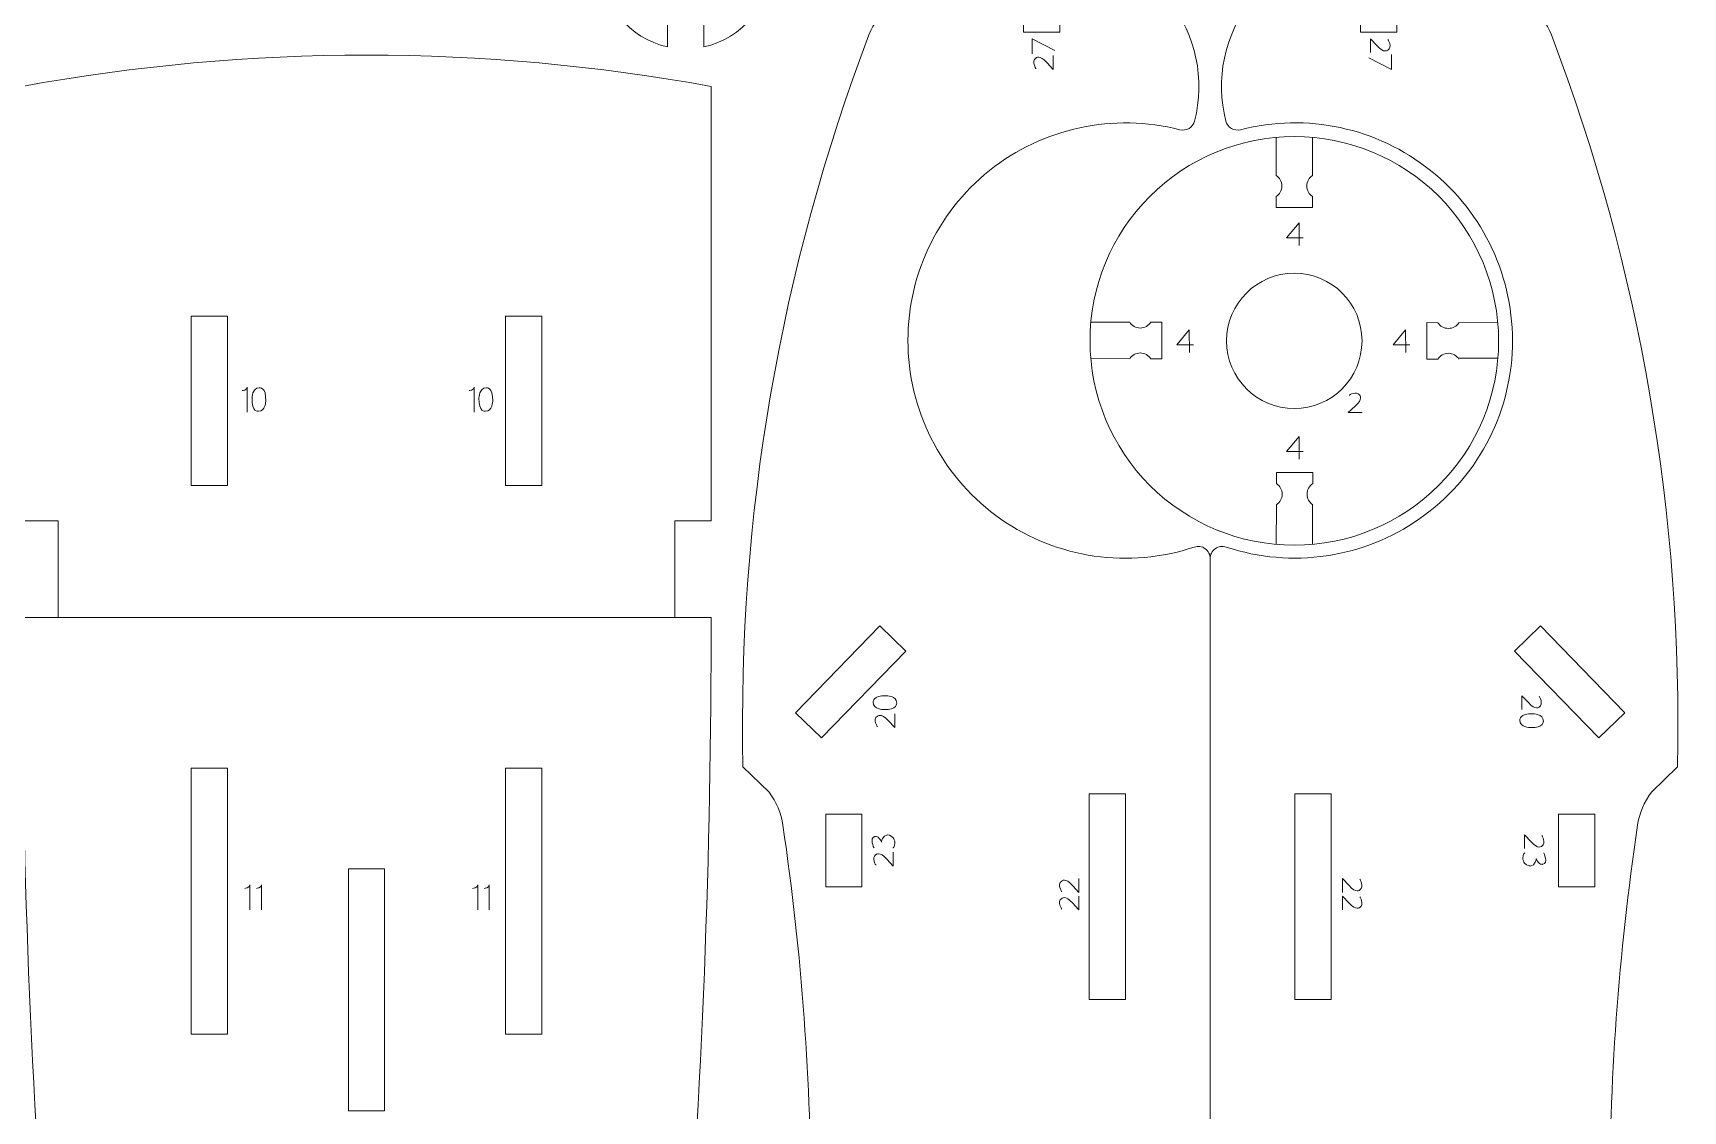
# Model space of a CAD drawing. Header units: centimetres. Extents: x -25 to 25, y -32.5 to 32.5.
# Drawn here: x -6.68 to 7.11, y -4.55 to 4.46 of the extents above; entities that cross this region are included whole.
import ezdxf

# ---------------------------------------------------------------- set-up
doc = ezdxf.new("R2010")
doc.units = ezdxf.units.CM
doc.header["$MEASUREMENT"] = 0
doc.layers.add('Capa 1', color=7, linetype='Continuous')

msp = doc.modelspace()

# ---------------------------------------------------------------- linework, layer by layer
at = {"layer": 'Capa 1', "color": 250, "lineweight": 9}
for points, knots in [([(-1.07394, 4.94005), (-1.07394, 4.94005), (-1.07394, 4.34361), (-1.07394, 4.34361), (-1.07394, 4.34361), (-0.75317, 4.41307), (-0.51283, 4.69845), (-0.51283, 5.04003), (-0.51283, 5.04003), (-0.51283, 5.4336), (-0.83187, 5.75264), (-1.22544, 5.75264), (-1.22544, 5.75264), (-1.61901, 5.75264), (-1.93806, 5.4336), (-1.93806, 5.04003), (-1.93806, 5.04003), (-1.93806, 4.69845), (-1.69772, 4.41306), (-1.37694, 4.34361), (-1.37694, 4.34361), (-1.37694, 4.34361), (-1.37695, 4.93988), (-1.37695, 4.93988)], [0, 0, 0, 0, 0.14285714, 0.14285714, 0.14285714, 0.14285714, 0.28571429, 0.28571429, 0.28571429, 0.28571429, 0.42857143, 0.42857143, 0.42857143, 0.42857143, 0.57142857, 0.57142857, 0.57142857, 0.57142857, 0.71428571, 0.71428571, 0.71428571, 0.71428571, 1, 1, 1, 1]), ([(3.156, 0.06945), (3.15596, 0.10194), (3.1403, 0.13245), (3.11393, 0.15141), (3.11393, 0.15141), (3.08755, 0.17039), (3.05389, 0.1756), (3.02307, 0.1653), (3.02307, 0.1653), (2.47808, -0.01678), (1.87907, 0.0697), (1.40784, 0.39848), (1.40784, 0.39848), (0.93658, 0.72727), (0.64856, 1.26379), (0.63132, 1.83813), (0.63132, 1.83813), (0.61422, 2.40882), (0.86639, 2.95435), (1.31217, 3.31108), (1.31217, 3.31108), (1.75796, 3.66779), (2.34944, 3.79319), (2.9025, 3.6514), (2.9025, 3.6514), (2.92848, 3.64471), (2.95607, 3.64864), (2.97917, 3.66232), (2.97917, 3.66232), (3.00224, 3.676), (3.01892, 3.69817), (3.02557, 3.72419), (3.02557, 3.72419), (3.11414, 4.07218), (3.03693, 4.44161), (2.8164, 4.72502), (2.8164, 4.72502), (2.59586, 5.00841), (2.25916, 5.17399), (1.90005, 5.17363), (1.90005, 5.17363), (1.90005, 5.17363), (1.90005, 4.46651), (1.90005, 4.46651), (1.90005, 4.46651), (1.90005, 4.46651), (1.597, 4.46651), (1.597, 4.46651), (1.597, 4.46651), (1.597, 4.46651), (1.597, 4.76956), (1.597, 4.76956), (1.597, 4.76956), (1.597, 4.76956), (0.77725, 4.76956), (0.77725, 4.76956), (0.77725, 4.76956), (0.56742, 4.7695), (0.37957, 4.64006), (0.30508, 4.44389), (0.30508, 4.44389), (-0.43649, 2.49219), (-0.79387, 0.41633), (-0.74731, -1.671), (-0.74731, -1.671), (-0.74731, -1.671), (-0.52987, -1.88209), (-0.52987, -1.88209), (-0.52987, -1.88209), (-0.46854, -1.96325), (-0.42864, -2.05862), (-0.41384, -2.15925), (-0.41384, -2.15925), (-0.25654, -3.22935), (-0.17758, -4.30965), (-0.17758, -5.39126), (-0.17758, -5.39126), (-0.17758, -5.39126), (-0.17758, -10.58505), (-0.17758, -10.58505), (-0.17758, -10.58505), (-0.17754, -10.65207), (-0.15085, -10.71633), (-0.10343, -10.76369), (-0.10343, -10.76369), (-0.05601, -10.81105), (0.00795, -10.83763), (0.07496, -10.83759), (0.07496, -10.83759), (0.07496, -10.83759), (1.9438, -10.83759), (1.9438, -10.83759), (1.9438, -10.83759), (1.9438, -10.83759), (1.9438, -10.282), (1.9438, -10.282), (1.9438, -10.282), (1.9438, -10.282), (2.24685, -10.282), (2.24685, -10.282), (2.24685, -10.282), (2.24685, -10.282), (2.24685, -10.83759), (2.24685, -10.83759), (2.24685, -10.83759), (2.24685, -10.83759), (2.60041, -10.83759), (2.60041, -10.83759), (2.60041, -10.83759), (2.66742, -10.83755), (2.73169, -10.81089), (2.77904, -10.76346), (2.77904, -10.76346), (2.8264, -10.71604), (2.85298, -10.65207), (2.85294, -10.58505), (2.85294, -10.58505), (2.85294, -10.58505), (2.85294, -9.80334), (2.85294, -9.80334), (2.85294, -9.80334), (2.85292, -9.77374), (2.83992, -9.74564), (2.81738, -9.72647), (2.81738, -9.72647), (2.79483, -9.70727), (2.7652, -9.6989), (2.73597, -9.70359), (2.73597, -9.70359), (2.18521, -9.79224), (1.62424, -9.62295), (1.21445, -9.24443), (1.21445, -9.24443), (0.80469, -8.86589), (0.5918, -8.31637), (0.63659, -7.76032), (0.63659, -7.76032), (0.68136, -7.20426), (0.97909, -6.69959), (1.44415, -6.39149), (1.44415, -6.39149), (1.90921, -6.0834), (2.49359, -6.00721), (3.02307, -6.18283), (3.02307, -6.18283), (3.05391, -6.19305), (3.08779, -6.18784), (3.11412, -6.16878), (3.11412, -6.16878), (3.14046, -6.14975), (3.15604, -6.11947), (3.156, -6.08698)], [0, 0, 0, 0, 0.02564103, 0.02564103, 0.02564103, 0.02564103, 0.05128205, 0.05128205, 0.05128205, 0.05128205, 0.07692308, 0.07692308, 0.07692308, 0.07692308, 0.1025641, 0.1025641, 0.1025641, 0.1025641, 0.12820513, 0.12820513, 0.12820513, 0.12820513, 0.15384615, 0.15384615, 0.15384615, 0.15384615, 0.17948718, 0.17948718, 0.17948718, 0.17948718, 0.20512821, 0.20512821, 0.20512821, 0.20512821, 0.23076923, 0.23076923, 0.23076923, 0.23076923, 0.25641026, 0.25641026, 0.25641026, 0.25641026, 0.28205128, 0.28205128, 0.28205128, 0.28205128, 0.30769231, 0.30769231, 0.30769231, 0.30769231, 0.33333333, 0.33333333, 0.33333333, 0.33333333, 0.35897436, 0.35897436, 0.35897436, 0.35897436, 0.38461538, 0.38461538, 0.38461538, 0.38461538, 0.41025641, 0.41025641, 0.41025641, 0.41025641, 0.43589744, 0.43589744, 0.43589744, 0.43589744, 0.46153846, 0.46153846, 0.46153846, 0.46153846, 0.48717949, 0.48717949, 0.48717949, 0.48717949, 0.51282051, 0.51282051, 0.51282051, 0.51282051, 0.53846154, 0.53846154, 0.53846154, 0.53846154, 0.56410256, 0.56410256, 0.56410256, 0.56410256, 0.58974359, 0.58974359, 0.58974359, 0.58974359, 0.61538462, 0.61538462, 0.61538462, 0.61538462, 0.64102564, 0.64102564, 0.64102564, 0.64102564, 0.66666667, 0.66666667, 0.66666667, 0.66666667, 0.69230769, 0.69230769, 0.69230769, 0.69230769, 0.71794872, 0.71794872, 0.71794872, 0.71794872, 0.74358974, 0.74358974, 0.74358974, 0.74358974, 0.76923077, 0.76923077, 0.76923077, 0.76923077, 0.79487179, 0.79487179, 0.79487179, 0.79487179, 0.82051282, 0.82051282, 0.82051282, 0.82051282, 0.84615385, 0.84615385, 0.84615385, 0.84615385, 0.87179487, 0.87179487, 0.87179487, 0.87179487, 0.8974359, 0.8974359, 0.8974359, 0.8974359, 0.92307692, 0.92307692, 0.92307692, 0.92307692, 0.94871795, 0.94871795, 0.94871795, 0.94871795, 1, 1, 1, 1]), ([(3.15599, -6.08698), (3.15599, -6.08698), (3.15599, 0.06945), (3.15599, 0.06945), (3.15599, 0.06945), (3.15595, 0.10189), (3.1715, 0.13237), (3.19778, 0.15138), (3.19778, 0.15138), (3.22408, 0.17037), (3.25812, 0.1755), (3.2889, 0.1653), (3.2889, 0.1653), (3.83524, -0.01583), (4.43507, 0.07217), (4.90636, 0.40259), (4.90636, 0.40259), (5.37765, 0.73302), (5.66472, 1.26276), (5.68067, 1.83813), (5.68067, 1.83813), (5.69652, 2.40982), (5.4427, 2.95569), (4.99537, 3.31202), (4.99537, 3.31202), (4.54804, 3.66836), (3.96315, 3.79468), (3.40949, 3.65139), (3.40949, 3.65139), (3.38354, 3.64468), (3.35598, 3.64858), (3.3329, 3.66222), (3.3329, 3.66222), (3.30982, 3.67584), (3.29308, 3.69823), (3.28643, 3.72419), (3.28643, 3.72419), (3.19726, 4.07144), (3.27357, 4.44041), (3.49315, 4.72381), (3.49315, 4.72381), (3.71273, 5.00723), (4.05341, 5.17325), (4.41191, 5.17363), (4.41191, 5.17363), (4.41191, 5.17363), (4.41191, 4.4665), (4.41191, 4.4665), (4.41191, 4.4665), (4.41191, 4.4665), (4.71497, 4.4665), (4.71497, 4.4665), (4.71497, 4.4665), (4.71497, 4.4665), (4.71497, 4.76956), (4.71497, 4.76956), (4.71497, 4.76956), (4.71497, 4.76956), (5.53475, 4.76956), (5.53475, 4.76956), (5.53475, 4.76956), (5.74439, 4.76962), (5.93236, 4.63983), (6.00688, 4.44389), (6.00688, 4.44389), (6.7484, 2.49271), (7.10573, 0.41581), (7.0593, -1.671), (7.0593, -1.671), (7.0593, -1.671), (6.84185, -1.88209), (6.84185, -1.88209), (6.84185, -1.88209), (6.78051, -1.96329), (6.74061, -2.05857), (6.72582, -2.15925), (6.72582, -2.15925), (6.56851, -3.22945), (6.48954, -4.30955), (6.48956, -5.39126), (6.48956, -5.39126), (6.48956, -5.39126), (6.48956, -10.58505), (6.48956, -10.58505), (6.48956, -10.58505), (6.4896, -10.65199), (6.46304, -10.71619), (6.41574, -10.76355), (6.41574, -10.76355), (6.36844, -10.81091), (6.30394, -10.83755), (6.23701, -10.83759), (6.23701, -10.83759), (6.23701, -10.83759), (4.36819, -10.83759), (4.36819, -10.83759), (4.36819, -10.83759), (4.36819, -10.83759), (4.36819, -10.282), (4.36819, -10.282), (4.36819, -10.282), (4.36819, -10.282), (4.06514, -10.282), (4.06514, -10.282), (4.06514, -10.282), (4.06514, -10.282), (4.06514, -10.83759), (4.06514, -10.83759), (4.06514, -10.83759), (4.06514, -10.83759), (3.71158, -10.83759), (3.71158, -10.83759), (3.71158, -10.83759), (3.64465, -10.83763), (3.58043, -10.81109), (3.53307, -10.76379), (3.53307, -10.76379), (3.48571, -10.71649), (3.45909, -10.65199), (3.45905, -10.58505), (3.45905, -10.58505), (3.45905, -10.58505), (3.45905, -9.80334), (3.45905, -9.80334), (3.45905, -9.80334), (3.45901, -9.77378), (3.47194, -9.7457), (3.49442, -9.7265), (3.49442, -9.7265), (3.51689, -9.70731), (3.54681, -9.69896), (3.576, -9.70359), (3.576, -9.70359), (4.12785, -9.79125), (4.68936, -9.62054), (5.09902, -9.24057), (5.09902, -9.24057), (5.50869, -8.86057), (5.72139, -8.31718), (5.6754, -7.76032), (5.6754, -7.76032), (5.62943, -7.20346), (5.33015, -6.69859), (4.86371, -6.39094), (4.86371, -6.39094), (4.39727, -6.08332), (3.81888, -6.00584), (3.2889, -6.18283), (3.2889, -6.18283), (3.25814, -6.19311), (3.22432, -6.18798), (3.19798, -6.16905), (3.19798, -6.16905), (3.17165, -6.1501), (3.15603, -6.11941), (3.15599, -6.08698)], [0, 0, 0, 0, 0.025, 0.025, 0.025, 0.025, 0.05, 0.05, 0.05, 0.05, 0.075, 0.075, 0.075, 0.075, 0.1, 0.1, 0.1, 0.1, 0.125, 0.125, 0.125, 0.125, 0.15, 0.15, 0.15, 0.15, 0.175, 0.175, 0.175, 0.175, 0.2, 0.2, 0.2, 0.2, 0.225, 0.225, 0.225, 0.225, 0.25, 0.25, 0.25, 0.25, 0.275, 0.275, 0.275, 0.275, 0.3, 0.3, 0.3, 0.3, 0.325, 0.325, 0.325, 0.325, 0.35, 0.35, 0.35, 0.35, 0.375, 0.375, 0.375, 0.375, 0.4, 0.4, 0.4, 0.4, 0.425, 0.425, 0.425, 0.425, 0.45, 0.45, 0.45, 0.45, 0.475, 0.475, 0.475, 0.475, 0.5, 0.5, 0.5, 0.5, 0.525, 0.525, 0.525, 0.525, 0.55, 0.55, 0.55, 0.55, 0.575, 0.575, 0.575, 0.575, 0.6, 0.6, 0.6, 0.6, 0.625, 0.625, 0.625, 0.625, 0.65, 0.65, 0.65, 0.65, 0.675, 0.675, 0.675, 0.675, 0.7, 0.7, 0.7, 0.7, 0.725, 0.725, 0.725, 0.725, 0.75, 0.75, 0.75, 0.75, 0.775, 0.775, 0.775, 0.775, 0.8, 0.8, 0.8, 0.8, 0.825, 0.825, 0.825, 0.825, 0.85, 0.85, 0.85, 0.85, 0.875, 0.875, 0.875, 0.875, 0.9, 0.9, 0.9, 0.9, 0.925, 0.925, 0.925, 0.925, 0.95, 0.95, 0.95, 0.95, 1, 1, 1, 1]), ([(-1.3168, -0.4231), (-1.3168, -0.4231), (-1.3168, 0.38503), (-1.3168, 0.38503), (-1.3168, 0.38503), (-1.3168, 0.38503), (-1.01376, 0.38503), (-1.01376, 0.38503), (-1.01376, 0.38503), (-1.01376, 0.38503), (-1.01376, 4.01342), (-1.01376, 4.01342), (-1.01376, 4.01342), (-2.91752, 4.3615), (-4.86798, 4.36158), (-6.77174, 4.01342), (-6.77174, 4.01342), (-6.77174, 4.01342), (-6.77174, 0.38503), (-6.77174, 0.38503), (-6.77174, 0.38503), (-6.77174, 0.38503), (-6.46868, 0.38503), (-6.46868, 0.38503), (-6.46868, 0.38503), (-6.46868, 0.38503), (-6.46868, -0.4231), (-6.46868, -0.4231)], [0, 0, 0, 0, 0.125, 0.125, 0.125, 0.125, 0.25, 0.25, 0.25, 0.25, 0.375, 0.375, 0.375, 0.375, 0.5, 0.5, 0.5, 0.5, 0.625, 0.625, 0.625, 0.625, 0.75, 0.75, 0.75, 0.75, 1, 1, 1, 1]), ([(3.85844, 0.18076), (3.40606, 0.18045), (2.97209, 0.35989), (2.65203, 0.67957), (2.65203, 0.67957), (2.33193, 0.99924), (2.15196, 1.43515), (2.15165, 1.88754), (2.15165, 1.88754), (2.15139, 2.3399), (2.33081, 2.77387), (2.65049, 3.09396), (2.65049, 3.09396), (2.97018, 3.41405), (3.40606, 3.59402), (3.85844, 3.59429), (3.85844, 3.59429), (4.31083, 3.5946), (4.74481, 3.41516), (5.06488, 3.09549), (5.06488, 3.09549), (5.38496, 2.7758), (5.56494, 2.3399), (5.56524, 1.88754), (5.56524, 1.88754), (5.56549, 1.43515), (5.38608, 1.00118), (5.06639, 0.68109), (5.06639, 0.68109), (4.74675, 0.36102), (4.31083, 0.18103), (3.85844, 0.18076)], [0, 0, 0, 0, 0.11111111, 0.11111111, 0.11111111, 0.11111111, 0.22222222, 0.22222222, 0.22222222, 0.22222222, 0.33333333, 0.33333333, 0.33333333, 0.33333333, 0.44444444, 0.44444444, 0.44444444, 0.44444444, 0.55555556, 0.55555556, 0.55555556, 0.55555556, 0.66666667, 0.66666667, 0.66666667, 0.66666667, 0.77777778, 0.77777778, 0.77777778, 0.77777778, 1, 1, 1, 1]), ([(3.7064, 3.09333), (3.73538, 3.11195), (3.75459, 3.14447), (3.75459, 3.18147), (3.75459, 3.18147), (3.75459, 3.21846), (3.73538, 3.25099), (3.7064, 3.26959)], [0, 0, 0, 0, 0.33333333, 0.33333333, 0.33333333, 0.33333333, 1, 1, 1, 1]), ([(4.01075, 3.09333), (3.98176, 3.11195), (3.96255, 3.14447), (3.96255, 3.18147), (3.96255, 3.18147), (3.96255, 3.21846), (3.98176, 3.25099), (4.01075, 3.26959)], [0, 0, 0, 0, 0.33333333, 0.33333333, 0.33333333, 0.33333333, 1, 1, 1, 1]), ([(3.7064, 3.09332), (3.7064, 3.09332), (3.70629, 3.00081), (3.70629, 3.00081), (3.70629, 3.00081), (3.70629, 3.00081), (4.01075, 3.00081), (4.01075, 3.00081), (4.01075, 3.00081), (4.01075, 3.00081), (4.01075, 3.09334), (4.01075, 3.09334)], [0, 0, 0, 0, 0.25, 0.25, 0.25, 0.25, 0.5, 0.5, 0.5, 0.5, 1, 1, 1, 1]), ([(3.29284, 1.88752), (3.29284, 1.57513), (3.54607, 1.32194), (3.85843, 1.32194), (3.85843, 1.32194), (4.1708, 1.3219), (4.42403, 1.57513), (4.42403, 1.88752), (4.42403, 1.88752), (4.42404, 2.19991), (4.1708, 2.45311), (3.85844, 2.45311), (3.85844, 2.45311), (3.54607, 2.45312), (3.29284, 2.19991), (3.29284, 1.88752)], [0, 0, 0, 0, 0.2, 0.2, 0.2, 0.2, 0.4, 0.4, 0.4, 0.4, 0.6, 0.6, 0.6, 0.6, 1, 1, 1, 1]), ([(-5.35749, 2.09409), (-5.35749, 2.09409), (-5.35749, 0.67985), (-5.35749, 0.67985), (-5.35749, 0.67985), (-5.35749, 0.67985), (-5.05444, 0.67985), (-5.05444, 0.67985), (-5.05444, 0.67985), (-5.05444, 0.67985), (-5.05444, 2.09409), (-5.05444, 2.09409), (-5.05444, 2.09409), (-5.05444, 2.09409), (-5.35749, 2.09409), (-5.35749, 2.09409)], [0, 0, 0, 0, 0.2, 0.2, 0.2, 0.2, 0.4, 0.4, 0.4, 0.4, 0.6, 0.6, 0.6, 0.6, 1, 1, 1, 1]), ([(-2.428, 0.67985), (-2.428, 0.67985), (-2.73105, 0.67985), (-2.73105, 0.67985), (-2.73105, 0.67985), (-2.73105, 0.67985), (-2.73105, 2.09409), (-2.73105, 2.09409), (-2.73105, 2.09409), (-2.73105, 2.09409), (-2.428, 2.09409), (-2.428, 2.09409), (-2.428, 2.09409), (-2.428, 2.09409), (-2.428, 0.67985), (-2.428, 0.67985)], [0, 0, 0, 0, 0.2, 0.2, 0.2, 0.2, 0.4, 0.4, 0.4, 0.4, 0.6, 0.6, 0.6, 0.6, 1, 1, 1, 1]), ([(2.65944, 2.04292), (2.64083, 2.01394), (2.60831, 1.99473), (2.57131, 1.99473), (2.57131, 1.99473), (2.53431, 1.99473), (2.50179, 2.01394), (2.48319, 2.04292)], [0, 0, 0, 0, 0.33333333, 0.33333333, 0.33333333, 0.33333333, 1, 1, 1, 1]), ([(2.65944, 2.04292), (2.65944, 2.04292), (2.75196, 2.04304), (2.75196, 2.04304), (2.75196, 2.04304), (2.75196, 2.04304), (2.75196, 1.73857), (2.75196, 1.73857), (2.75196, 1.73857), (2.75196, 1.73857), (2.65942, 1.73857), (2.65942, 1.73857)], [0, 0, 0, 0, 0.25, 0.25, 0.25, 0.25, 0.5, 0.5, 0.5, 0.5, 1, 1, 1, 1]), ([(5.05752, 2.03969), (5.05752, 2.03969), (4.96501, 2.0398), (4.96501, 2.0398), (4.96501, 2.0398), (4.96501, 2.0398), (4.96501, 1.73534), (4.96501, 1.73534), (4.96501, 1.73534), (4.96501, 1.73534), (5.05754, 1.73534), (5.05754, 1.73534)], [0, 0, 0, 0, 0.25, 0.25, 0.25, 0.25, 0.5, 0.5, 0.5, 0.5, 1, 1, 1, 1]), ([(5.23378, 2.03969), (5.21517, 2.01071), (5.18264, 1.9915), (5.14565, 1.9915), (5.14565, 1.9915), (5.10865, 1.9915), (5.07613, 2.01071), (5.05752, 2.03969)], [0, 0, 0, 0, 0.33333333, 0.33333333, 0.33333333, 0.33333333, 1, 1, 1, 1]), ([(2.65944, 1.73857), (2.64083, 1.76756), (2.60831, 1.78677), (2.57131, 1.78677), (2.57131, 1.78677), (2.53431, 1.78677), (2.50179, 1.76756), (2.48319, 1.73857)], [0, 0, 0, 0, 0.33333333, 0.33333333, 0.33333333, 0.33333333, 1, 1, 1, 1]), ([(5.23378, 1.73534), (5.21517, 1.76433), (5.18264, 1.78354), (5.14565, 1.78354), (5.14565, 1.78354), (5.10865, 1.78354), (5.07613, 1.76433), (5.05752, 1.73534)], [0, 0, 0, 0, 0.33333333, 0.33333333, 0.33333333, 0.33333333, 1, 1, 1, 1]), ([(3.70896, 0.6955), (3.70896, 0.6955), (3.70885, 0.78802), (3.70885, 0.78802), (3.70885, 0.78802), (3.70885, 0.78802), (4.01332, 0.78802), (4.01332, 0.78802), (4.01332, 0.78802), (4.01332, 0.78802), (4.01332, 0.69548), (4.01332, 0.69548)], [0, 0, 0, 0, 0.25, 0.25, 0.25, 0.25, 0.5, 0.5, 0.5, 0.5, 1, 1, 1, 1]), ([(3.70896, 0.51923), (3.73795, 0.53784), (3.75716, 0.57036), (3.75716, 0.60736), (3.75716, 0.60736), (3.75716, 0.64436), (3.73795, 0.67688), (3.70896, 0.69548)], [0, 0, 0, 0, 0.33333333, 0.33333333, 0.33333333, 0.33333333, 1, 1, 1, 1]), ([(4.01332, 0.51923), (3.98433, 0.53784), (3.96512, 0.57036), (3.96512, 0.60736), (3.96512, 0.60736), (3.96512, 0.64436), (3.98433, 0.67688), (4.01332, 0.69548)], [0, 0, 0, 0, 0.33333333, 0.33333333, 0.33333333, 0.33333333, 1, 1, 1, 1]), ([(-6.77172, -0.4231), (-6.77425, -2.39852), (-6.69649, -4.37306), (-6.53858, -6.34217), (-6.53858, -6.34217), (-4.79754, -6.74624), (-2.98788, -6.74636), (-1.24687, -6.34217), (-1.24687, -6.34217), (-1.08897, -4.37306), (-1.01119, -2.39852), (-1.01375, -0.4231), (-1.01375, -0.4231), (-1.01375, -0.4231), (-6.77172, -0.4231), (-6.77172, -0.4231)], [0, 0, 0, 0, 0.2, 0.2, 0.2, 0.2, 0.4, 0.4, 0.4, 0.4, 0.6, 0.6, 0.6, 0.6, 1, 1, 1, 1]), ([(0.61307, -0.70471), (0.61307, -0.70471), (-0.09056, -1.42955), (-0.09056, -1.42955), (-0.09056, -1.42955), (-0.09056, -1.42955), (-0.30799, -1.21846), (-0.30799, -1.21846), (-0.30799, -1.21846), (-0.30799, -1.21846), (0.39562, -0.49364), (0.39562, -0.49364), (0.39562, -0.49364), (0.39562, -0.49364), (0.61307, -0.70471), (0.61307, -0.70471)], [0, 0, 0, 0, 0.2, 0.2, 0.2, 0.2, 0.4, 0.4, 0.4, 0.4, 0.6, 0.6, 0.6, 0.6, 1, 1, 1, 1]), ([(5.69892, -0.70471), (5.69892, -0.70471), (6.40253, -1.42955), (6.40253, -1.42955), (6.40253, -1.42955), (6.40253, -1.42955), (6.61997, -1.21846), (6.61997, -1.21846), (6.61997, -1.21846), (6.61997, -1.21846), (5.91637, -0.49364), (5.91637, -0.49364), (5.91637, -0.49364), (5.91637, -0.49364), (5.69892, -0.70471), (5.69892, -0.70471)], [0, 0, 0, 0, 0.2, 0.2, 0.2, 0.2, 0.4, 0.4, 0.4, 0.4, 0.6, 0.6, 0.6, 0.6, 1, 1, 1, 1]), ([(-5.05442, -3.90324), (-5.05442, -3.90324), (-5.35747, -3.90324), (-5.35747, -3.90324), (-5.35747, -3.90324), (-5.35747, -3.90324), (-5.35747, -1.68085), (-5.35747, -1.68085), (-5.35747, -1.68085), (-5.35747, -1.68085), (-5.05442, -1.68085), (-5.05442, -1.68085), (-5.05442, -1.68085), (-5.05442, -1.68085), (-5.05442, -3.90324), (-5.05442, -3.90324)], [0, 0, 0, 0, 0.2, 0.2, 0.2, 0.2, 0.4, 0.4, 0.4, 0.4, 0.6, 0.6, 0.6, 0.6, 1, 1, 1, 1]), ([(-2.42798, -3.90324), (-2.42798, -3.90324), (-2.73102, -3.90324), (-2.73102, -3.90324), (-2.73102, -3.90324), (-2.73102, -3.90324), (-2.73102, -1.68085), (-2.73102, -1.68085), (-2.73102, -1.68085), (-2.73102, -1.68085), (-2.42798, -1.68085), (-2.42798, -1.68085), (-2.42798, -1.68085), (-2.42798, -1.68085), (-2.42798, -3.90324), (-2.42798, -3.90324)], [0, 0, 0, 0, 0.2, 0.2, 0.2, 0.2, 0.4, 0.4, 0.4, 0.4, 0.6, 0.6, 0.6, 0.6, 1, 1, 1, 1]), ([(2.14583, -1.89758), (2.14583, -1.89758), (2.14583, -3.61488), (2.14583, -3.61488), (2.14583, -3.61488), (2.14583, -3.61488), (2.44889, -3.61488), (2.44889, -3.61488), (2.44889, -3.61488), (2.44889, -3.61488), (2.44889, -1.89758), (2.44889, -1.89758), (2.44889, -1.89758), (2.44889, -1.89758), (2.14583, -1.89758), (2.14583, -1.89758)], [0, 0, 0, 0, 0.2, 0.2, 0.2, 0.2, 0.4, 0.4, 0.4, 0.4, 0.6, 0.6, 0.6, 0.6, 1, 1, 1, 1]), ([(3.8631, -1.89758), (3.8631, -1.89758), (3.8631, -3.61488), (3.8631, -3.61488), (3.8631, -3.61488), (3.8631, -3.61488), (4.16616, -3.61488), (4.16616, -3.61488), (4.16616, -3.61488), (4.16616, -3.61488), (4.16616, -1.89758), (4.16616, -1.89758), (4.16616, -1.89758), (4.16616, -1.89758), (3.8631, -1.89758), (3.8631, -1.89758)], [0, 0, 0, 0, 0.2, 0.2, 0.2, 0.2, 0.4, 0.4, 0.4, 0.4, 0.6, 0.6, 0.6, 0.6, 1, 1, 1, 1]), ([(0.24652, -2.06672), (0.24652, -2.06672), (0.24652, -2.67281), (0.24652, -2.67281), (0.24652, -2.67281), (0.24652, -2.67281), (-0.05654, -2.67281), (-0.05654, -2.67281), (-0.05654, -2.67281), (-0.05654, -2.67281), (-0.05654, -2.06672), (-0.05654, -2.06672), (-0.05654, -2.06672), (-0.05654, -2.06672), (0.24652, -2.06672), (0.24652, -2.06672)], [0, 0, 0, 0, 0.2, 0.2, 0.2, 0.2, 0.4, 0.4, 0.4, 0.4, 0.6, 0.6, 0.6, 0.6, 1, 1, 1, 1]), ([(6.06547, -2.06672), (6.06547, -2.06672), (6.06547, -2.67281), (6.06547, -2.67281), (6.06547, -2.67281), (6.06547, -2.67281), (6.3685, -2.67281), (6.3685, -2.67281), (6.3685, -2.67281), (6.3685, -2.67281), (6.3685, -2.06672), (6.3685, -2.06672), (6.3685, -2.06672), (6.3685, -2.06672), (6.06547, -2.06672), (6.06547, -2.06672)], [0, 0, 0, 0, 0.2, 0.2, 0.2, 0.2, 0.4, 0.4, 0.4, 0.4, 0.6, 0.6, 0.6, 0.6, 1, 1, 1, 1]), ([(-3.7412, -4.54434), (-3.7412, -4.54434), (-3.7412, -2.52398), (-3.7412, -2.52398), (-3.7412, -2.52398), (-3.7412, -2.52398), (-4.04426, -2.52398), (-4.04426, -2.52398), (-4.04426, -2.52398), (-4.04426, -2.52398), (-4.04426, -4.54434), (-4.04426, -4.54434), (-4.04426, -4.54434), (-4.04426, -4.54434), (-3.7412, -4.54434), (-3.7412, -4.54434)], [0, 0, 0, 0, 0.2, 0.2, 0.2, 0.2, 0.4, 0.4, 0.4, 0.4, 0.6, 0.6, 0.6, 0.6, 1, 1, 1, 1])]:
    msp.add_open_spline(points, degree=3, knots=knots, dxfattribs=at)
at = {"layer": 'Capa 1', "color": 22, "lineweight": 5}
for points, knots in [([(1.66877, 4.28597), (1.66877, 4.28597), (1.66877, 4.41123), (1.66877, 4.41123), (1.66877, 4.41123), (1.66877, 4.41123), (1.85835, 4.31401), (1.85835, 4.31401)], [0, 0, 0, 0, 0.33333333, 0.33333333, 0.33333333, 0.33333333, 1, 1, 1, 1]), ([(4.54998, 4.35314), (4.54998, 4.35314), (4.4956, 4.41122), (4.4956, 4.41122), (4.4956, 4.41122), (4.4956, 4.41122), (4.4956, 4.2959), (4.4956, 4.2959)], [0, 0, 0, 0, 0.33333333, 0.33333333, 0.33333333, 0.33333333, 1, 1, 1, 1]), ([(1.70032, 4.16124), (1.70032, 4.16124), (1.65951, 4.22307), (1.70032, 4.25023), (1.70032, 4.25023), (1.70032, 4.25023), (1.73122, 4.28115), (1.79056, 4.21316)], [0, 0, 0, 0, 0.33333333, 0.33333333, 0.33333333, 0.33333333, 1, 1, 1, 1]), ([(4.67177, 4.28033), (4.67177, 4.28033), (4.67177, 4.15507), (4.67177, 4.15507), (4.67177, 4.15507), (4.67177, 4.15507), (4.48219, 4.25229), (4.48219, 4.25229)], [0, 0, 0, 0, 0.33333333, 0.33333333, 0.33333333, 0.33333333, 1, 1, 1, 1]), ([(4.64022, 4.40506), (4.64022, 4.40506), (4.68103, 4.34323), (4.64022, 4.31607), (4.64022, 4.31607), (4.64022, 4.31607), (4.60932, 4.28515), (4.54998, 4.35314)], [0, 0, 0, 0, 0.33333333, 0.33333333, 0.33333333, 0.33333333, 1, 1, 1, 1]), ([(1.79056, 4.21316), (1.79056, 4.21316), (1.84494, 4.15508), (1.84494, 4.15508), (1.84494, 4.15508), (1.84494, 4.15508), (1.84494, 4.2704), (1.84494, 4.2704)], [0, 0, 0, 0, 0.33333333, 0.33333333, 0.33333333, 0.33333333, 1, 1, 1, 1]), ([(3.93233, 2.7489), (3.93233, 2.7489), (3.79267, 2.7489), (3.79267, 2.7489), (3.79267, 2.7489), (3.79267, 2.7489), (3.89772, 2.87251), (3.89772, 2.87251), (3.89772, 2.87251), (3.89772, 2.87251), (3.89893, 2.6846), (3.89893, 2.6846)], [0, 0, 0, 0, 0.25, 0.25, 0.25, 0.25, 0.5, 0.5, 0.5, 0.5, 1, 1, 1, 1]), ([(3.01545, 1.85501), (3.01545, 1.85501), (2.87579, 1.85501), (2.87579, 1.85501), (2.87579, 1.85501), (2.87579, 1.85501), (2.98084, 1.97862), (2.98084, 1.97862), (2.98084, 1.97862), (2.98084, 1.97862), (2.98205, 1.79071), (2.98205, 1.79071)], [0, 0, 0, 0, 0.25, 0.25, 0.25, 0.25, 0.5, 0.5, 0.5, 0.5, 1, 1, 1, 1]), ([(4.82288, 1.85501), (4.82288, 1.85501), (4.68322, 1.85501), (4.68322, 1.85501), (4.68322, 1.85501), (4.68322, 1.85501), (4.78827, 1.97862), (4.78827, 1.97862), (4.78827, 1.97862), (4.78827, 1.97862), (4.78948, 1.79071), (4.78948, 1.79071)], [0, 0, 0, 0, 0.25, 0.25, 0.25, 0.25, 0.5, 0.5, 0.5, 0.5, 1, 1, 1, 1]), ([(-4.79562, 1.29927), (-4.79562, 1.29927), (-4.85524, 1.29158), (-4.84923, 1.40848), (-4.84923, 1.40848), (-4.84923, 1.40848), (-4.84923, 1.49754), (-4.7883, 1.49524)], [0, 0, 0, 0, 0.33333333, 0.33333333, 0.33333333, 0.33333333, 1, 1, 1, 1]), ([(-4.7883, 1.49505), (-4.7883, 1.49505), (-4.72863, 1.5027), (-4.73462, 1.38586), (-4.73462, 1.38586), (-4.73462, 1.38586), (-4.73466, 1.29681), (-4.79562, 1.29905)], [0, 0, 0, 0, 0.33333333, 0.33333333, 0.33333333, 0.33333333, 1, 1, 1, 1]), ([(-2.89943, 1.29927), (-2.89943, 1.29927), (-2.95905, 1.29158), (-2.95304, 1.40848), (-2.95304, 1.40848), (-2.95304, 1.40848), (-2.95304, 1.49754), (-2.89211, 1.49524)], [0, 0, 0, 0, 0.33333333, 0.33333333, 0.33333333, 0.33333333, 1, 1, 1, 1]), ([(-2.89211, 1.49505), (-2.89211, 1.49505), (-2.83244, 1.5027), (-2.83843, 1.38586), (-2.83843, 1.38586), (-2.83843, 1.38586), (-2.83847, 1.29681), (-2.89943, 1.29905)], [0, 0, 0, 0, 0.33333333, 0.33333333, 0.33333333, 0.33333333, 1, 1, 1, 1]), ([(4.31562, 1.4332), (4.31562, 1.4332), (4.37745, 1.47401), (4.40461, 1.4332), (4.40461, 1.4332), (4.40461, 1.4332), (4.43553, 1.4023), (4.36754, 1.34296)], [0, 0, 0, 0, 0.33333333, 0.33333333, 0.33333333, 0.33333333, 1, 1, 1, 1]), ([(4.36754, 1.34296), (4.36754, 1.34296), (4.30946, 1.28858), (4.30946, 1.28858), (4.30946, 1.28858), (4.30946, 1.28858), (4.42478, 1.28858), (4.42478, 1.28858)], [0, 0, 0, 0, 0.33333333, 0.33333333, 0.33333333, 0.33333333, 1, 1, 1, 1]), ([(3.93233, 0.96424), (3.93233, 0.96424), (3.79267, 0.96424), (3.79267, 0.96424), (3.79267, 0.96424), (3.79267, 0.96424), (3.89772, 1.08785), (3.89772, 1.08785), (3.89772, 1.08785), (3.89772, 1.08785), (3.89893, 0.89994), (3.89893, 0.89994)], [0, 0, 0, 0, 0.25, 0.25, 0.25, 0.25, 0.5, 0.5, 0.5, 0.5, 1, 1, 1, 1]), ([(0.34075, -1.13055), (0.34075, -1.13055), (0.3331, -1.07088), (0.44994, -1.07687), (0.44994, -1.07687), (0.44994, -1.07687), (0.53899, -1.07691), (0.53675, -1.13787)], [0, 0, 0, 0, 0.33333333, 0.33333333, 0.33333333, 0.33333333, 1, 1, 1, 1]), ([(5.814, -1.13451), (5.814, -1.13451), (5.75962, -1.07643), (5.75962, -1.07643), (5.75962, -1.07643), (5.75962, -1.07643), (5.75962, -1.19175), (5.75962, -1.19175)], [0, 0, 0, 0, 0.33333333, 0.33333333, 0.33333333, 0.33333333, 1, 1, 1, 1]), ([(5.90424, -1.08259), (5.90424, -1.08259), (5.94505, -1.14442), (5.90424, -1.17158), (5.90424, -1.17158), (5.90424, -1.17158), (5.87334, -1.2025), (5.814, -1.13451)], [0, 0, 0, 0, 0.33333333, 0.33333333, 0.33333333, 0.33333333, 1, 1, 1, 1]), ([(0.37542, -1.33657), (0.37542, -1.33657), (0.33461, -1.27474), (0.37542, -1.24758), (0.37542, -1.24758), (0.37542, -1.24758), (0.40632, -1.21666), (0.46566, -1.28465)], [0, 0, 0, 0, 0.33333333, 0.33333333, 0.33333333, 0.33333333, 1, 1, 1, 1]), ([(0.53653, -1.13787), (0.53653, -1.13787), (0.54422, -1.19749), (0.42732, -1.19148), (0.42732, -1.19148), (0.42732, -1.19148), (0.33826, -1.19148), (0.34056, -1.13055)], [0, 0, 0, 0, 0.33333333, 0.33333333, 0.33333333, 0.33333333, 1, 1, 1, 1]), ([(0.46566, -1.28465), (0.46566, -1.28465), (0.52004, -1.34273), (0.52004, -1.34273), (0.52004, -1.34273), (0.52004, -1.34273), (0.52004, -1.22741), (0.52004, -1.22741)], [0, 0, 0, 0, 0.33333333, 0.33333333, 0.33333333, 0.33333333, 1, 1, 1, 1]), ([(5.74313, -1.28129), (5.74313, -1.28129), (5.73544, -1.22167), (5.85234, -1.22768), (5.85234, -1.22768), (5.85234, -1.22768), (5.9414, -1.22768), (5.9391, -1.28861)], [0, 0, 0, 0, 0.33333333, 0.33333333, 0.33333333, 0.33333333, 1, 1, 1, 1]), ([(5.93891, -1.28861), (5.93891, -1.28861), (5.94656, -1.34828), (5.82972, -1.34229), (5.82972, -1.34229), (5.82972, -1.34229), (5.74067, -1.34225), (5.74291, -1.28129)], [0, 0, 0, 0, 0.33333333, 0.33333333, 0.33333333, 0.33333333, 1, 1, 1, 1]), ([(0.50426, -2.34856), (0.50426, -2.34856), (0.52274, -2.34133), (0.52154, -2.30528), (0.52154, -2.30528), (0.52092, -2.28657), (0.51423, -2.27317), (0.50658, -2.26345), (0.50658, -2.26345), (0.48788, -2.23975), (0.45884, -2.23853), (0.45884, -2.23853), (0.45884, -2.23853), (0.41713, -2.23975), (0.40909, -2.30097), (0.40909, -2.30097), (0.40909, -2.30097), (0.3868, -2.24101), (0.35467, -2.25338), (0.35467, -2.25338), (0.35467, -2.25338), (0.30524, -2.26202), (0.34723, -2.34856), (0.34723, -2.34856)], [0, 0, 0, 0, 0.14285714, 0.14285714, 0.14285714, 0.14285714, 0.28571429, 0.28571429, 0.28571429, 0.28571429, 0.42857143, 0.42857143, 0.42857143, 0.42857143, 0.57142857, 0.57142857, 0.57142857, 0.57142857, 0.71428571, 0.71428571, 0.71428571, 0.71428571, 1, 1, 1, 1]), ([(5.83594, -2.2966), (5.83594, -2.2966), (5.78156, -2.23852), (5.78156, -2.23852), (5.78156, -2.23852), (5.78156, -2.23852), (5.78156, -2.35384), (5.78156, -2.35384)], [0, 0, 0, 0, 0.33333333, 0.33333333, 0.33333333, 0.33333333, 1, 1, 1, 1]), ([(5.92618, -2.24468), (5.92618, -2.24468), (5.96699, -2.30651), (5.92618, -2.33367), (5.92618, -2.33367), (5.92618, -2.33367), (5.89528, -2.36459), (5.83594, -2.2966)], [0, 0, 0, 0, 0.33333333, 0.33333333, 0.33333333, 0.33333333, 1, 1, 1, 1]), ([(0.36286, -2.49302), (0.36286, -2.49302), (0.32205, -2.43119), (0.36286, -2.40403), (0.36286, -2.40403), (0.36286, -2.40403), (0.39376, -2.37311), (0.4531, -2.4411)], [0, 0, 0, 0, 0.33333333, 0.33333333, 0.33333333, 0.33333333, 1, 1, 1, 1]), ([(0.4531, -2.4411), (0.4531, -2.4411), (0.50748, -2.49918), (0.50748, -2.49918), (0.50748, -2.49918), (0.50748, -2.49918), (0.50748, -2.38386), (0.50748, -2.38386)], [0, 0, 0, 0, 0.33333333, 0.33333333, 0.33333333, 0.33333333, 1, 1, 1, 1]), ([(5.78478, -2.38914), (5.78478, -2.38914), (5.7663, -2.39637), (5.7675, -2.43242), (5.7675, -2.43242), (5.76812, -2.45113), (5.77481, -2.46453), (5.78246, -2.47425), (5.78246, -2.47425), (5.80116, -2.49795), (5.8302, -2.49917), (5.8302, -2.49917), (5.8302, -2.49917), (5.87191, -2.49795), (5.87995, -2.43673), (5.87995, -2.43673), (5.87995, -2.43673), (5.90224, -2.49669), (5.93437, -2.48432), (5.93437, -2.48432), (5.93437, -2.48432), (5.9838, -2.47568), (5.94181, -2.38914), (5.94181, -2.38914)], [0, 0, 0, 0, 0.14285714, 0.14285714, 0.14285714, 0.14285714, 0.28571429, 0.28571429, 0.28571429, 0.28571429, 0.42857143, 0.42857143, 0.42857143, 0.42857143, 0.57142857, 0.57142857, 0.57142857, 0.57142857, 0.71428571, 0.71428571, 0.71428571, 0.71428571, 1, 1, 1, 1]), ([(1.91512, -2.71346), (1.91512, -2.71346), (1.87431, -2.65163), (1.91512, -2.62447), (1.91512, -2.62447), (1.91512, -2.62447), (1.94602, -2.59355), (2.00536, -2.66154)], [0, 0, 0, 0, 0.33333333, 0.33333333, 0.33333333, 0.33333333, 1, 1, 1, 1]), ([(2.00536, -2.66154), (2.00536, -2.66154), (2.05974, -2.71962), (2.05974, -2.71962), (2.05974, -2.71962), (2.05974, -2.71962), (2.05974, -2.6043), (2.05974, -2.6043)], [0, 0, 0, 0, 0.33333333, 0.33333333, 0.33333333, 0.33333333, 1, 1, 1, 1]), ([(4.31552, -2.66237), (4.31552, -2.66237), (4.26114, -2.60429), (4.26114, -2.60429), (4.26114, -2.60429), (4.26114, -2.60429), (4.26114, -2.71961), (4.26114, -2.71961)], [0, 0, 0, 0, 0.33333333, 0.33333333, 0.33333333, 0.33333333, 1, 1, 1, 1]), ([(4.40576, -2.61045), (4.40576, -2.61045), (4.44657, -2.67228), (4.40576, -2.69944), (4.40576, -2.69944), (4.40576, -2.69944), (4.37486, -2.73036), (4.31552, -2.66237)], [0, 0, 0, 0, 0.33333333, 0.33333333, 0.33333333, 0.33333333, 1, 1, 1, 1]), ([(1.91512, -2.85929), (1.91512, -2.85929), (1.87431, -2.79746), (1.91512, -2.7703), (1.91512, -2.7703), (1.91512, -2.7703), (1.94602, -2.73938), (2.00536, -2.80737)], [0, 0, 0, 0, 0.33333333, 0.33333333, 0.33333333, 0.33333333, 1, 1, 1, 1]), ([(2.00536, -2.80737), (2.00536, -2.80737), (2.05974, -2.86545), (2.05974, -2.86545), (2.05974, -2.86545), (2.05974, -2.86545), (2.05974, -2.75013), (2.05974, -2.75013)], [0, 0, 0, 0, 0.33333333, 0.33333333, 0.33333333, 0.33333333, 1, 1, 1, 1]), ([(4.31552, -2.8082), (4.31552, -2.8082), (4.26114, -2.75012), (4.26114, -2.75012), (4.26114, -2.75012), (4.26114, -2.75012), (4.26114, -2.86544), (4.26114, -2.86544)], [0, 0, 0, 0, 0.33333333, 0.33333333, 0.33333333, 0.33333333, 1, 1, 1, 1]), ([(4.40576, -2.75628), (4.40576, -2.75628), (4.44657, -2.81811), (4.40576, -2.84527), (4.40576, -2.84527), (4.40576, -2.84527), (4.37486, -2.87619), (4.31552, -2.8082)], [0, 0, 0, 0, 0.33333333, 0.33333333, 0.33333333, 0.33333333, 1, 1, 1, 1])]:
    msp.add_open_spline(points, degree=3, knots=knots, dxfattribs=at)
at = {"layer": 'Capa 1', "color": 250, "lineweight": 9}
for points in [[(3.7064, 3.26959), (3.7064, 3.26959), (3.70656, 3.58744), (3.70656, 3.58744)], [(4.01051, 3.58761), (4.01051, 3.58761), (4.01075, 3.26959), (4.01075, 3.26959)], [(2.15871, 2.04386), (2.15871, 2.04386), (2.48319, 2.04292), (2.48319, 2.04292)], [(5.23378, 2.03969), (5.23378, 2.03969), (5.5582, 2.04129), (5.5582, 2.04129)], [(2.48319, 1.73857), (2.48319, 1.73857), (2.15816, 1.73992), (2.15816, 1.73992)], [(5.5592, 1.74315), (5.5592, 1.74315), (5.23458, 1.74323), (5.23458, 1.74323)], [(3.70832, 0.18727), (3.70832, 0.18727), (3.70896, 0.51923), (3.70896, 0.51923)], [(4.00967, 0.52167), (4.00967, 0.52167), (4.00976, 0.18756), (4.00976, 0.18756)]]:
    msp.add_open_spline(points, degree=3, dxfattribs=at)
at = {"layer": 'Capa 1', "color": 22, "lineweight": 5}
for points in [[(-4.93073, 1.47248), (-4.93073, 1.47248), (-4.89032, 1.47413), (-4.88868, 1.5019)], [(-4.88868, 1.5019), (-4.88868, 1.5019), (-4.88868, 1.29239), (-4.88868, 1.29239)], [(-3.03454, 1.47248), (-3.03454, 1.47248), (-2.99413, 1.47413), (-2.99249, 1.5019)], [(-2.99249, 1.5019), (-2.99249, 1.5019), (-2.99249, 1.29239), (-2.99249, 1.29239)], [(-4.90981, -2.68596), (-4.90981, -2.68596), (-4.8694, -2.68431), (-4.86776, -2.65654)], [(-4.86776, -2.65654), (-4.86776, -2.65654), (-4.86776, -2.86605), (-4.86776, -2.86605)], [(-4.81271, -2.68596), (-4.81271, -2.68596), (-4.7723, -2.68431), (-4.77066, -2.65654)], [(-4.77066, -2.65654), (-4.77066, -2.65654), (-4.77066, -2.86605), (-4.77066, -2.86605)], [(-3.00586, -2.68596), (-3.00586, -2.68596), (-2.96545, -2.68431), (-2.96381, -2.65654)], [(-2.96381, -2.65654), (-2.96381, -2.65654), (-2.96381, -2.86605), (-2.96381, -2.86605)], [(-2.90876, -2.68596), (-2.90876, -2.68596), (-2.86835, -2.68431), (-2.86671, -2.65654)], [(-2.86671, -2.65654), (-2.86671, -2.65654), (-2.86671, -2.86605), (-2.86671, -2.86605)]]:
    msp.add_open_spline(points, degree=3, dxfattribs=at)

doc.saveas('drawing.dxf')
